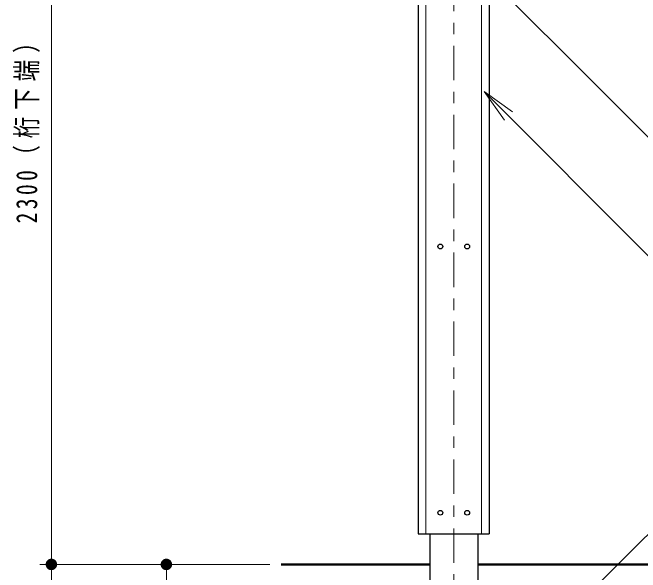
# Model space of a CAD drawing. Units: millimetres on the paper. Extents: x -385 to 0, y 0 to 267.
# Drawn here: x -176.3 to -121.7, y 135.8 to 184.5 of the extents above; entities that cross this region are included whole.
import ezdxf

# ---------------------------------------------------------------- set-up
doc = ezdxf.new("R2010")
doc.units = ezdxf.units.MM
doc.linetypes.add('USER2', pattern=[6, 3, -1, 1, -1])
doc.layers.add('LY_1', color=190, linetype='Continuous', lineweight=25)
doc.styles.add('ＭＳ ゴシック', font='')
doc.styles.get('ＭＳ ゴシック').set_extended_font_data('MS Gothic')

# ---------------------------------------------------------------- blocks, each defined once
blk = doc.blocks.new('filled_dot')
at = {"color": 0, "linetype": 'Continuous', "lineweight": -2, "const_width": 1.25}
blk.add_lwpolyline([(-0.625, 0, 1), (0.625, 0, 1)], format="xyb", close=True, dxfattribs=at)

msp = doc.modelspace()

# ---------------------------------------------------------------- linework, layer by layer
at = {"layer": 'LY_1', "color": 7, "linetype": 'USER2', "lineweight": 13}
msp.add_line((-137.909, 229.611), (-137.909, 105.35), dxfattribs=at)
at = {"layer": 'LY_1', "color": 7, "lineweight": 13}
for p, q in [((-172.909, 136.471), (-172.909, 213.138)), ((-135.273, 177.621), (-133.152, 175.499)), ((-135.273, 177.621), (-132.799, 175.853)), ((-133.506, 175.146), (-135.273, 177.621)), ((-153.909, 136.471), (-173.909, 136.471)), ((-153.909, 136.471), (-173.909, 136.471)), ((-172.909, 106.471), (-172.909, 136.471)), ((-162.909, 136.471), (-162.909, 130.026))]:
    msp.add_line(p, q, dxfattribs=at)
at = {"layer": 'LY_1', "color": 40}
for p, q in [((-140.992, 212.304), (-140.992, 139.138)), ((-134.826, 212.304), (-134.826, 139.138))]:
    msp.add_line(p, q, dxfattribs=at)
at = {"layer": 'LY_1', "color": 40, "lineweight": 13}
for p, q in [((-140.326, 212.304), (-140.326, 139.138)), ((-135.492, 212.304), (-135.492, 139.138))]:
    msp.add_line(p, q, dxfattribs=at)
at = {"layer": 'LY_1', "color": 7}
for p, q in [((-140.992, 139.138), (-134.826, 139.138)), ((-139.992, 139.138), (-139.992, 136.471)), ((-135.826, 139.138), (-135.826, 136.471)), ((-139.992, 136.471), (-139.992, 121.772)), ((-135.826, 136.471), (-135.826, 121.772))]:
    msp.add_line(p, q, dxfattribs=at)
at = {"layer": 'LY_1', "color": 7, "lineweight": 50}
for p, q in [((-152.909, 136.471), (-139.992, 136.471)), ((-135.826, 136.471), (-11.427, 136.471))]:
    msp.add_line(p, q, dxfattribs=at)
at = {"layer": 'LY_1', "color": 7, "lineweight": 13}
for points in [[(-157.877, 210.535), (-120.554, 173.212), (-75.168, 173.212)], [(-135.273, 177.621), (-120.636, 162.983), (-69.543, 162.983)], [(-137.882, 122.311), (-118.813, 141.264), (-73.319, 141.264)]]:
    msp.add_lwpolyline(points, dxfattribs=at)
at = {"layer": 'LY_1', "color": 7}
for centre in [(-139.076, 164.138), (-136.742, 164.138), (-139.076, 140.971), (-136.742, 140.971)]:
    msp.add_circle(centre, 0.208, dxfattribs=at)

# ---------------------------------------------------------------- block references
at = {"layer": 'LY_1', "color": 7, "lineweight": 13, "xscale": 0.4, "yscale": 0.4}
for p, rotation in [((-172.909, 136.471), 270), ((-172.909, 136.471), 90), ((-162.909, 136.471), 270)]:
    msp.add_blockref('filled_dot', p, dxfattribs=dict(at, rotation=rotation))

# ---------------------------------------------------------------- texts
at = {"layer": 'LY_1', "color": 7, "insert": (-173.909, 174.805), "char_height": 1.833, "attachment_point": 8, "rotation": 90, "style": 'ＭＳ ゴシック'}
msp.add_mtext('\\T1.32;\\W0.75;2300（桁下端）', dxfattribs=at)

doc.saveas('drawing.dxf')
